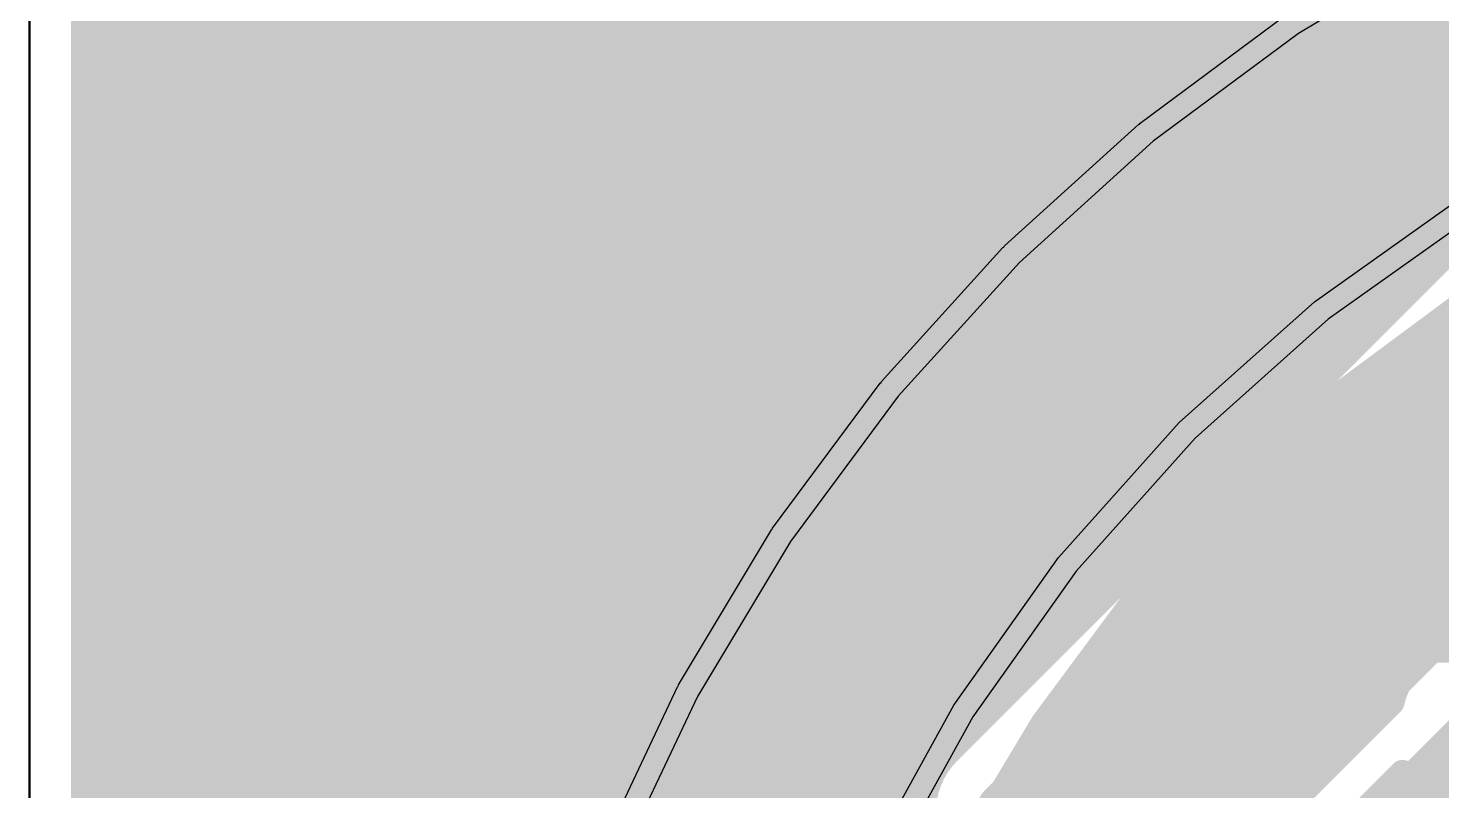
# Model space of a CAD drawing. Header units: inches. Extents: x 0 to 215, y 0 to 215.
# Drawn here: x 0.0007 to 0.2771, y 0.916 to 1.0651 of the extents above; entities that cross this region are included whole.
import ezdxf

# ---------------------------------------------------------------- set-up
doc = ezdxf.new("R2010")
doc.units = ezdxf.units.IN
doc.header["$MEASUREMENT"] = 0
for name, color, linetype in [('BottomLayer', 5, 'Continuous'), ('BottomOverlay', 54, 'Continuous'), ('BottomSolder', 6, 'Continuous'), ('KeepOutLayer', 6, 'Continuous'), ('TopLayer', 1, 'Continuous')]:
    doc.layers.add(name, color=color, linetype=linetype)

# ---------------------------------------------------------------- blocks, each defined once
blk = doc.blocks.new('BF82192__10')
at = {"layer": 'BottomOverlay'}
blk.add_lwpolyline([(-0.2949, 0.07112, 0.01, 0.01, -1), (0.29565, 0.07112, 0.01, 0.01, 0)], format="xyseb", dxfattribs=at)
blk.add_lwpolyline([(-0.2949, 0.07112, 0.01, 0.01, -1), (0.29565, 0.07112, 0.01, 0.01, 0)], format="xyseb", dxfattribs=at)
blk = doc.blocks.new('____73')
at = {"layer": 'BottomLayer'}
for p, q in [((-0.16966, 0.39616), (-0.19996, 0.378)), ((-0.19996, 0.378), (-0.22833, 0.35696)), ((-0.22833, 0.35696), (-0.2545, 0.33324)), ((-0.19684, 0.32557), (-0.16797, 0.34606)), ((-0.2545, 0.33324), (-0.27822, 0.30707)), ((-0.22324, 0.30198), (-0.19684, 0.32557)), ((-0.27822, 0.30707), (-0.29926, 0.2787)), ((-0.24683, 0.27558), (-0.22324, 0.30198)), ((-0.29926, 0.2787), (-0.31742, 0.24841)), ((-0.26732, 0.24671), (-0.24683, 0.27558)), ((-0.31742, 0.24841), (-0.33252, 0.21648)), ((-0.28444, 0.21572), (-0.26732, 0.24671))]:
    blk.add_line(p, q, dxfattribs=at)
at = {"layer": 'BottomSolder'}
for p, q in [((-0.23092, 0.36045), (-0.20255, 0.38149)), ((-0.23092, 0.36045), (-0.20255, 0.38149)), ((-0.25742, 0.33646), (-0.23125, 0.36018)), ((-0.25742, 0.33646), (-0.23125, 0.36018)), ((-0.23125, 0.36018), (-0.23104, 0.36026)), ((-0.23125, 0.36018), (-0.23104, 0.36026)), ((-0.23104, 0.36026), (-0.23092, 0.36045)), ((-0.23104, 0.36026), (-0.23092, 0.36045)), ((-0.16565, 0.34237), (-0.19413, 0.32217)), ((-0.16565, 0.34237), (-0.19413, 0.32217)), ((-0.28144, 0.30999), (-0.25772, 0.33616)), ((-0.28144, 0.30999), (-0.25772, 0.33616)), ((-0.25772, 0.33616), (-0.25752, 0.33626)), ((-0.25772, 0.33616), (-0.25752, 0.33626)), ((-0.25752, 0.33626), (-0.25742, 0.33646)), ((-0.25752, 0.33626), (-0.25742, 0.33646)), ((-0.19413, 0.32217), (-0.22016, 0.2989)), ((-0.19413, 0.32217), (-0.22016, 0.2989)), ((-0.30275, 0.28129), (-0.28171, 0.30966)), ((-0.30275, 0.28129), (-0.28171, 0.30966)), ((-0.28171, 0.30966), (-0.28152, 0.30978)), ((-0.28171, 0.30966), (-0.28152, 0.30978)), ((-0.28152, 0.30978), (-0.28144, 0.30999)), ((-0.28152, 0.30978), (-0.28144, 0.30999)), ((-0.22016, 0.2989), (-0.24343, 0.27287)), ((-0.22016, 0.2989), (-0.24343, 0.27287)), ((-0.32115, 0.25064), (-0.30299, 0.28094)), ((-0.32115, 0.25064), (-0.30299, 0.28094)), ((-0.30299, 0.28094), (-0.30281, 0.28107)), ((-0.30299, 0.28094), (-0.30281, 0.28107)), ((-0.30281, 0.28107), (-0.30275, 0.28129)), ((-0.30281, 0.28107), (-0.30275, 0.28129)), ((-0.24343, 0.27287), (-0.26363, 0.24439)), ((-0.24343, 0.27287), (-0.26363, 0.24439)), ((-0.33645, 0.21833), (-0.32135, 0.25026)), ((-0.33645, 0.21833), (-0.32135, 0.25026)), ((-0.32135, 0.25026), (-0.32118, 0.25042)), ((-0.32135, 0.25026), (-0.32118, 0.25042)), ((-0.32118, 0.25042), (-0.32115, 0.25064)), ((-0.32118, 0.25042), (-0.32115, 0.25064)), ((-0.26363, 0.24439), (-0.28052, 0.21383)), ((-0.26363, 0.24439), (-0.28052, 0.21383))]:
    blk.add_line(p, q, dxfattribs=at)

msp = doc.modelspace()

# ---------------------------------------------------------------- linework, layer by layer
at = {"layer": 'BottomLayer'}
for points in [[(0.01162, 1.36763, 0.005, 0.005, 0), (0.01162, 0.01087, 0.005, 0.005, 0)], [(0.20719, 1.06118, 0.005, 0.005, 0), (0.23556, 1.08222, 0.005, 0.005, 0)], [(0.01162, 1.06416, 0.005, 0.005, 0), (0.21122, 1.06416, 0.005, 0.005, 0)], [(0.01162, 1.06014, 0.005, 0.005, 0), (0.20611, 1.06014, 0.005, 0.005, 0)], [(0.17931, 1.03605, 0.005, 0.005, 0), (0.20548, 1.05977, 0.005, 0.005, 0)], [(0.01162, 1.05613, 0.005, 0.005, 0), (0.20146, 1.05613, 0.005, 0.005, 0)], [(0.01162, 1.05211, 0.005, 0.005, 0), (0.19703, 1.05211, 0.005, 0.005, 0)], [(0.01162, 1.0481, 0.005, 0.005, 0), (0.1926, 1.0481, 0.005, 0.005, 0)], [(0.01162, 1.04408, 0.005, 0.005, 0), (0.18817, 1.04408, 0.005, 0.005, 0)], [(0.01162, 1.04007, 0.005, 0.005, 0), (0.18374, 1.04007, 0.005, 0.005, 0)], [(0.01162, 1.03605, 0.005, 0.005, 0), (0.17931, 1.03605, 0.005, 0.005, 0)], [(0.15402, 1.00831, 0.005, 0.005, 0), (0.17774, 1.03448, 0.005, 0.005, 0)], [(0.01162, 1.03203, 0.005, 0.005, 0), (0.17552, 1.03203, 0.005, 0.005, 0)], [(0.01162, 1.02802, 0.005, 0.005, 0), (0.17188, 1.02802, 0.005, 0.005, 0)], [(0.01162, 1.024, 0.005, 0.005, 0), (0.16824, 1.024, 0.005, 0.005, 0)], [(0.01162, 1.01999, 0.005, 0.005, 0), (0.1646, 1.01999, 0.005, 0.005, 0)], [(0.01162, 1.01597, 0.005, 0.005, 0), (0.16096, 1.01597, 0.005, 0.005, 0)], [(0.01162, 1.01196, 0.005, 0.005, 0), (0.15732, 1.01196, 0.005, 0.005, 0)], [(0.26628, 0.9939, 0.005, 0.005, 0), (0.29309, 1.01292, 0.005, 0.005, 0)], [(0.01162, 1.00794, 0.005, 0.005, 0), (0.1538, 1.00794, 0.005, 0.005, 0)], [(0.13157, 0.97822, 0.005, 0.005, 0), (0.15261, 1.00659, 0.005, 0.005, 0)], [(0.01162, 1.00392, 0.005, 0.005, 0), (0.15063, 1.00392, 0.005, 0.005, 0)], [(0.01162, 0.99991, 0.005, 0.005, 0), (0.14765, 0.99991, 0.005, 0.005, 0)], [(0.27475, 0.99991, 0.005, 0.005, 0), (0.34191, 0.99991, 0.005, 0.005, 0)], [(0.01162, 0.99589, 0.005, 0.005, 0), (0.14468, 0.99589, 0.005, 0.005, 0)], [(0.26909, 0.99589, 0.005, 0.005, 0), (0.34191, 0.99589, 0.005, 0.005, 0)], [(0.24178, 0.97201, 0.005, 0.005, 0), (0.26628, 0.9939, 0.005, 0.005, 0)], [(0.01162, 0.99188, 0.005, 0.005, 0), (0.1417, 0.99188, 0.005, 0.005, 0)], [(0.26402, 0.99188, 0.005, 0.005, 0), (0.34191, 0.99188, 0.005, 0.005, 0)], [(0.01162, 0.98786, 0.005, 0.005, 0), (0.13872, 0.98786, 0.005, 0.005, 0)], [(0.25952, 0.98786, 0.005, 0.005, 0), (0.34191, 0.98786, 0.005, 0.005, 0)], [(0.01162, 0.98385, 0.005, 0.005, 0), (0.13574, 0.98385, 0.005, 0.005, 0)], [(0.25503, 0.98385, 0.005, 0.005, 0), (0.34191, 0.98385, 0.005, 0.005, 0)], [(0.01162, 0.97983, 0.005, 0.005, 0), (0.13276, 0.97983, 0.005, 0.005, 0)], [(0.25054, 0.97983, 0.005, 0.005, 0), (0.34191, 0.97983, 0.005, 0.005, 0)], [(0.01162, 0.97582, 0.005, 0.005, 0), (0.13, 0.97582, 0.005, 0.005, 0)], [(0.11218, 0.94608, 0.005, 0.005, 0), (0.13034, 0.97638, 0.005, 0.005, 0)], [(0.24604, 0.97582, 0.005, 0.005, 0), (0.34191, 0.97582, 0.005, 0.005, 0)], [(0.01162, 0.9718, 0.005, 0.005, 0), (0.12759, 0.9718, 0.005, 0.005, 0)], [(0.21988, 0.9475, 0.005, 0.005, 0), (0.24178, 0.97201, 0.005, 0.005, 0)], [(0.2416, 0.9718, 0.005, 0.005, 0), (0.34191, 0.9718, 0.005, 0.005, 0)], [(0.01162, 0.96778, 0.005, 0.005, 0), (0.12519, 0.96778, 0.005, 0.005, 0)], [(0.23801, 0.96778, 0.005, 0.005, 0), (0.41804, 0.96778, 0.005, 0.005, 0)], [(0.01162, 0.96377, 0.005, 0.005, 0), (0.12278, 0.96377, 0.005, 0.005, 0)], [(0.23442, 0.96377, 0.005, 0.005, 0), (0.41459, 0.96377, 0.005, 0.005, 0)], [(0.01162, 0.95975, 0.005, 0.005, 0), (0.12037, 0.95975, 0.005, 0.005, 0)], [(0.23083, 0.95975, 0.005, 0.005, 0), (0.41268, 0.95975, 0.005, 0.005, 0)], [(0.01162, 0.95574, 0.005, 0.005, 0), (0.11797, 0.95574, 0.005, 0.005, 0)], [(0.22724, 0.95574, 0.005, 0.005, 0), (0.41183, 0.95574, 0.005, 0.005, 0)], [(0.01162, 0.95172, 0.005, 0.005, 0), (0.11556, 0.95172, 0.005, 0.005, 0)], [(0.22365, 0.95172, 0.005, 0.005, 0), (0.41189, 0.95172, 0.005, 0.005, 0)], [(0.01162, 0.94771, 0.005, 0.005, 0), (0.11315, 0.94771, 0.005, 0.005, 0)], [(0.20087, 0.9207, 0.005, 0.005, 0), (0.21988, 0.9475, 0.005, 0.005, 0)], [(0.22006, 0.94771, 0.005, 0.005, 0), (0.41287, 0.94771, 0.005, 0.005, 0)], [(0.26726, 0.93328, 0.005, 0.005, -0.887995), (0.30325, 0.929, 0.005, 0.005, 0)], [(0.01162, 0.94369, 0.005, 0.005, 0), (0.11093, 0.94369, 0.005, 0.005, 0)], [(0.09603, 0.91219, 0.005, 0.005, 0), (0.11113, 0.94412, 0.005, 0.005, 0)], [(0.21718, 0.94369, 0.005, 0.005, 0), (0.27417, 0.94369, 0.005, 0.005, 0)], [(0.01162, 0.93967, 0.005, 0.005, 0), (0.10903, 0.93967, 0.005, 0.005, 0)], [(0.21433, 0.93967, 0.005, 0.005, 0), (0.2702, 0.93967, 0.005, 0.005, 0)], [(0.01162, 0.93566, 0.005, 0.005, 0), (0.10713, 0.93566, 0.005, 0.005, 0)], [(0.21148, 0.93566, 0.005, 0.005, 0), (0.26801, 0.93566, 0.005, 0.005, 0)], [(0.01162, 0.93164, 0.005, 0.005, 0), (0.10523, 0.93164, 0.005, 0.005, 0)], [(0.1847, 0.85073, 0.005, 0.005, 0), (0.26726, 0.93328, 0.005, 0.005, 0)], [(0.20863, 0.93164, 0.005, 0.005, 0), (0.26562, 0.93164, 0.005, 0.005, 0)], [(0.192, 0.835, 0.01181, 0.01181, 0), (0.285, 0.928, 0.01181, 0.01181, 0)], [(0.01162, 0.92763, 0.005, 0.005, 0), (0.10333, 0.92763, 0.005, 0.005, 0)], [(0.20578, 0.92763, 0.005, 0.005, 0), (0.2616, 0.92763, 0.005, 0.005, 0)], [(0.01162, 0.92361, 0.005, 0.005, 0), (0.10143, 0.92361, 0.005, 0.005, 0)], [(0.20293, 0.92361, 0.005, 0.005, 0), (0.25759, 0.92361, 0.005, 0.005, 0)], [(0.18497, 0.89194, 0.005, 0.005, 0), (0.20087, 0.9207, 0.005, 0.005, 0)], [(0.01162, 0.9196, 0.005, 0.005, 0), (0.09953, 0.9196, 0.005, 0.005, 0)], [(0.20025, 0.9196, 0.005, 0.005, 0), (0.25357, 0.9196, 0.005, 0.005, 0)], [(0.01162, 0.91558, 0.005, 0.005, 0), (0.09763, 0.91558, 0.005, 0.005, 0)], [(0.19804, 0.91558, 0.005, 0.005, 0), (0.24956, 0.91558, 0.005, 0.005, 0)]]:
    msp.add_lwpolyline(points, format="xyseb", dxfattribs=at)
for points in [[(0.01037, 1.06416, 0.0025, 0.0025, 1), (0.01287, 1.06416, 0.0025, 0.0025, 1)], [(0.20997, 1.06416, 0.0025, 0.0025, 1), (0.21247, 1.06416, 0.0025, 0.0025, 1)], [(0.01037, 1.06014, 0.0025, 0.0025, 1), (0.01287, 1.06014, 0.0025, 0.0025, 1)], [(0.20423, 1.05977, 0.0025, 0.0025, 1), (0.20673, 1.05977, 0.0025, 0.0025, 1)], [(0.20486, 1.06014, 0.0025, 0.0025, 1), (0.20736, 1.06014, 0.0025, 0.0025, 1)], [(0.20594, 1.06118, 0.0025, 0.0025, 1), (0.20844, 1.06118, 0.0025, 0.0025, 1)], [(0.01037, 1.05613, 0.0025, 0.0025, 1), (0.01287, 1.05613, 0.0025, 0.0025, 1)], [(0.20021, 1.05613, 0.0025, 0.0025, 1), (0.20271, 1.05613, 0.0025, 0.0025, 1)], [(0.01037, 1.05211, 0.0025, 0.0025, 1), (0.01287, 1.05211, 0.0025, 0.0025, 1)], [(0.19578, 1.05211, 0.0025, 0.0025, 1), (0.19828, 1.05211, 0.0025, 0.0025, 1)], [(0.01037, 1.0481, 0.0025, 0.0025, 1), (0.01287, 1.0481, 0.0025, 0.0025, 1)], [(0.19135, 1.0481, 0.0025, 0.0025, 1), (0.19385, 1.0481, 0.0025, 0.0025, 1)], [(0.01037, 1.04408, 0.0025, 0.0025, 1), (0.01287, 1.04408, 0.0025, 0.0025, 1)], [(0.18692, 1.04408, 0.0025, 0.0025, 1), (0.18942, 1.04408, 0.0025, 0.0025, 1)], [(0.01037, 1.04007, 0.0025, 0.0025, 1), (0.01287, 1.04007, 0.0025, 0.0025, 1)], [(0.18249, 1.04007, 0.0025, 0.0025, 1), (0.18499, 1.04007, 0.0025, 0.0025, 1)], [(0.01037, 1.03605, 0.0025, 0.0025, 1), (0.01287, 1.03605, 0.0025, 0.0025, 1)], [(0.17649, 1.03448, 0.0025, 0.0025, 1), (0.17899, 1.03448, 0.0025, 0.0025, 1)], [(0.17806, 1.03605, 0.0025, 0.0025, 1), (0.18056, 1.03605, 0.0025, 0.0025, 1)], [(0.17806, 1.03605, 0.0025, 0.0025, 1), (0.18056, 1.03605, 0.0025, 0.0025, 1)], [(0.01037, 1.03203, 0.0025, 0.0025, 1), (0.01287, 1.03203, 0.0025, 0.0025, 1)], [(0.17427, 1.03203, 0.0025, 0.0025, 1), (0.17677, 1.03203, 0.0025, 0.0025, 1)], [(0.01037, 1.02802, 0.0025, 0.0025, 1), (0.01287, 1.02802, 0.0025, 0.0025, 1)], [(0.17063, 1.02802, 0.0025, 0.0025, 1), (0.17313, 1.02802, 0.0025, 0.0025, 1)], [(0.01037, 1.024, 0.0025, 0.0025, 1), (0.01287, 1.024, 0.0025, 0.0025, 1)], [(0.16699, 1.024, 0.0025, 0.0025, 1), (0.16949, 1.024, 0.0025, 0.0025, 1)], [(0.01037, 1.01999, 0.0025, 0.0025, 1), (0.01287, 1.01999, 0.0025, 0.0025, 1)], [(0.16335, 1.01999, 0.0025, 0.0025, 1), (0.16585, 1.01999, 0.0025, 0.0025, 1)], [(0.01037, 1.01597, 0.0025, 0.0025, 1), (0.01287, 1.01597, 0.0025, 0.0025, 1)], [(0.15971, 1.01597, 0.0025, 0.0025, 1), (0.16221, 1.01597, 0.0025, 0.0025, 1)], [(0.01037, 1.01196, 0.0025, 0.0025, 1), (0.01287, 1.01196, 0.0025, 0.0025, 1)], [(0.15607, 1.01196, 0.0025, 0.0025, 1), (0.15857, 1.01196, 0.0025, 0.0025, 1)], [(0.01037, 1.00794, 0.0025, 0.0025, 1), (0.01287, 1.00794, 0.0025, 0.0025, 1)], [(0.15136, 1.00659, 0.0025, 0.0025, 1), (0.15386, 1.00659, 0.0025, 0.0025, 1)], [(0.15255, 1.00794, 0.0025, 0.0025, 1), (0.15505, 1.00794, 0.0025, 0.0025, 1)], [(0.15277, 1.00831, 0.0025, 0.0025, 1), (0.15527, 1.00831, 0.0025, 0.0025, 1)], [(0.01037, 1.00392, 0.0025, 0.0025, 1), (0.01287, 1.00392, 0.0025, 0.0025, 1)], [(0.14938, 1.00392, 0.0025, 0.0025, 1), (0.15188, 1.00392, 0.0025, 0.0025, 1)], [(0.01037, 0.99991, 0.0025, 0.0025, 1), (0.01287, 0.99991, 0.0025, 0.0025, 1)], [(0.1464, 0.99991, 0.0025, 0.0025, 1), (0.1489, 0.99991, 0.0025, 0.0025, 1)], [(0.2735, 0.99991, 0.0025, 0.0025, 1), (0.276, 0.99991, 0.0025, 0.0025, 1)], [(0.01037, 0.99589, 0.0025, 0.0025, 1), (0.01287, 0.99589, 0.0025, 0.0025, 1)], [(0.14343, 0.99589, 0.0025, 0.0025, 1), (0.14593, 0.99589, 0.0025, 0.0025, 1)], [(0.26784, 0.99589, 0.0025, 0.0025, 1), (0.27034, 0.99589, 0.0025, 0.0025, 1)], [(0.26503, 0.9939, 0.0025, 0.0025, 1), (0.26753, 0.9939, 0.0025, 0.0025, 1)], [(0.26503, 0.9939, 0.0025, 0.0025, 1), (0.26753, 0.9939, 0.0025, 0.0025, 1)], [(0.01037, 0.99188, 0.0025, 0.0025, 1), (0.01287, 0.99188, 0.0025, 0.0025, 1)], [(0.14045, 0.99188, 0.0025, 0.0025, 1), (0.14295, 0.99188, 0.0025, 0.0025, 1)], [(0.26277, 0.99188, 0.0025, 0.0025, 1), (0.26527, 0.99188, 0.0025, 0.0025, 1)], [(0.01037, 0.98786, 0.0025, 0.0025, 1), (0.01287, 0.98786, 0.0025, 0.0025, 1)], [(0.13747, 0.98786, 0.0025, 0.0025, 1), (0.13997, 0.98786, 0.0025, 0.0025, 1)], [(0.25827, 0.98786, 0.0025, 0.0025, 1), (0.26077, 0.98786, 0.0025, 0.0025, 1)], [(0.01037, 0.98385, 0.0025, 0.0025, 1), (0.01287, 0.98385, 0.0025, 0.0025, 1)], [(0.13449, 0.98385, 0.0025, 0.0025, 1), (0.13699, 0.98385, 0.0025, 0.0025, 1)], [(0.25378, 0.98385, 0.0025, 0.0025, 1), (0.25628, 0.98385, 0.0025, 0.0025, 1)], [(0.01037, 0.97983, 0.0025, 0.0025, 1), (0.01287, 0.97983, 0.0025, 0.0025, 1)], [(0.13151, 0.97983, 0.0025, 0.0025, 1), (0.13401, 0.97983, 0.0025, 0.0025, 1)], [(0.24929, 0.97983, 0.0025, 0.0025, 1), (0.25179, 0.97983, 0.0025, 0.0025, 1)], [(0.01037, 0.97582, 0.0025, 0.0025, 1), (0.01287, 0.97582, 0.0025, 0.0025, 1)], [(0.12875, 0.97582, 0.0025, 0.0025, 1), (0.13125, 0.97582, 0.0025, 0.0025, 1)], [(0.12909, 0.97638, 0.0025, 0.0025, 1), (0.13159, 0.97638, 0.0025, 0.0025, 1)], [(0.13032, 0.97822, 0.0025, 0.0025, 1), (0.13282, 0.97822, 0.0025, 0.0025, 1)], [(0.24479, 0.97582, 0.0025, 0.0025, 1), (0.24729, 0.97582, 0.0025, 0.0025, 1)], [(0.01037, 0.9718, 0.0025, 0.0025, 1), (0.01287, 0.9718, 0.0025, 0.0025, 1)], [(0.12634, 0.9718, 0.0025, 0.0025, 1), (0.12884, 0.9718, 0.0025, 0.0025, 1)], [(0.24035, 0.9718, 0.0025, 0.0025, 1), (0.24285, 0.9718, 0.0025, 0.0025, 1)], [(0.24053, 0.97201, 0.0025, 0.0025, 1), (0.24303, 0.97201, 0.0025, 0.0025, 1)], [(0.24053, 0.97201, 0.0025, 0.0025, 1), (0.24303, 0.97201, 0.0025, 0.0025, 1)], [(0.01037, 0.96778, 0.0025, 0.0025, 1), (0.01287, 0.96778, 0.0025, 0.0025, 1)], [(0.12394, 0.96778, 0.0025, 0.0025, 1), (0.12644, 0.96778, 0.0025, 0.0025, 1)], [(0.23676, 0.96778, 0.0025, 0.0025, 1), (0.23926, 0.96778, 0.0025, 0.0025, 1)], [(0.01037, 0.96377, 0.0025, 0.0025, 1), (0.01287, 0.96377, 0.0025, 0.0025, 1)], [(0.12153, 0.96377, 0.0025, 0.0025, 1), (0.12403, 0.96377, 0.0025, 0.0025, 1)], [(0.23317, 0.96377, 0.0025, 0.0025, 1), (0.23567, 0.96377, 0.0025, 0.0025, 1)], [(0.01037, 0.95975, 0.0025, 0.0025, 1), (0.01287, 0.95975, 0.0025, 0.0025, 1)], [(0.11912, 0.95975, 0.0025, 0.0025, 1), (0.12162, 0.95975, 0.0025, 0.0025, 1)], [(0.22958, 0.95975, 0.0025, 0.0025, 1), (0.23208, 0.95975, 0.0025, 0.0025, 1)], [(0.01037, 0.95574, 0.0025, 0.0025, 1), (0.01287, 0.95574, 0.0025, 0.0025, 1)], [(0.11671, 0.95574, 0.0025, 0.0025, 1), (0.11922, 0.95574, 0.0025, 0.0025, 1)], [(0.22599, 0.95574, 0.0025, 0.0025, 1), (0.22849, 0.95574, 0.0025, 0.0025, 1)], [(0.01037, 0.95172, 0.0025, 0.0025, 1), (0.01287, 0.95172, 0.0025, 0.0025, 1)], [(0.11431, 0.95172, 0.0025, 0.0025, 1), (0.11681, 0.95172, 0.0025, 0.0025, 1)], [(0.2224, 0.95172, 0.0025, 0.0025, 1), (0.2249, 0.95172, 0.0025, 0.0025, 1)], [(0.01037, 0.94771, 0.0025, 0.0025, 1), (0.01287, 0.94771, 0.0025, 0.0025, 1)], [(0.11093, 0.94608, 0.0025, 0.0025, 1), (0.11343, 0.94608, 0.0025, 0.0025, 1)], [(0.1119, 0.94771, 0.0025, 0.0025, 1), (0.1144, 0.94771, 0.0025, 0.0025, 1)], [(0.21863, 0.9475, 0.0025, 0.0025, 1), (0.22113, 0.9475, 0.0025, 0.0025, 1)], [(0.21863, 0.9475, 0.0025, 0.0025, 1), (0.22113, 0.9475, 0.0025, 0.0025, 1)], [(0.21881, 0.94771, 0.0025, 0.0025, 1), (0.22131, 0.94771, 0.0025, 0.0025, 1)], [(0.01037, 0.94369, 0.0025, 0.0025, 1), (0.01287, 0.94369, 0.0025, 0.0025, 1)], [(0.10968, 0.94369, 0.0025, 0.0025, 1), (0.11218, 0.94369, 0.0025, 0.0025, 1)], [(0.10988, 0.94412, 0.0025, 0.0025, 1), (0.11238, 0.94412, 0.0025, 0.0025, 1)], [(0.21593, 0.94369, 0.0025, 0.0025, 1), (0.21843, 0.94369, 0.0025, 0.0025, 1)], [(0.27292, 0.94369, 0.0025, 0.0025, 1), (0.27542, 0.94369, 0.0025, 0.0025, 1)], [(0.01037, 0.93967, 0.0025, 0.0025, 1), (0.01287, 0.93967, 0.0025, 0.0025, 1)], [(0.10778, 0.93967, 0.0025, 0.0025, 1), (0.11028, 0.93967, 0.0025, 0.0025, 1)], [(0.21308, 0.93967, 0.0025, 0.0025, 1), (0.21558, 0.93967, 0.0025, 0.0025, 1)], [(0.26895, 0.93967, 0.0025, 0.0025, 1), (0.27145, 0.93967, 0.0025, 0.0025, 1)], [(0.01037, 0.93566, 0.0025, 0.0025, 1), (0.01287, 0.93566, 0.0025, 0.0025, 1)], [(0.10588, 0.93566, 0.0025, 0.0025, 1), (0.10838, 0.93566, 0.0025, 0.0025, 1)], [(0.21023, 0.93566, 0.0025, 0.0025, 1), (0.21273, 0.93566, 0.0025, 0.0025, 1)], [(0.26676, 0.93566, 0.0025, 0.0025, 1), (0.26926, 0.93566, 0.0025, 0.0025, 1)], [(0.01037, 0.93164, 0.0025, 0.0025, 1), (0.01287, 0.93164, 0.0025, 0.0025, 1)], [(0.10398, 0.93164, 0.0025, 0.0025, 1), (0.10648, 0.93164, 0.0025, 0.0025, 1)], [(0.20738, 0.93164, 0.0025, 0.0025, 1), (0.20988, 0.93164, 0.0025, 0.0025, 1)], [(0.26437, 0.93164, 0.0025, 0.0025, 1), (0.26687, 0.93164, 0.0025, 0.0025, 1)], [(0.26601, 0.93328, 0.0025, 0.0025, 1), (0.26851, 0.93328, 0.0025, 0.0025, 1)], [(0.26601, 0.93328, 0.0025, 0.0025, 1), (0.26851, 0.93328, 0.0025, 0.0025, 1)], [(0.01037, 0.92763, 0.0025, 0.0025, 1), (0.01287, 0.92763, 0.0025, 0.0025, 1)], [(0.10208, 0.92763, 0.0025, 0.0025, 1), (0.10458, 0.92763, 0.0025, 0.0025, 1)], [(0.20453, 0.92763, 0.0025, 0.0025, 1), (0.20703, 0.92763, 0.0025, 0.0025, 1)], [(0.26035, 0.92763, 0.0025, 0.0025, 1), (0.26285, 0.92763, 0.0025, 0.0025, 1)], [(0.01037, 0.92361, 0.0025, 0.0025, 1), (0.01287, 0.92361, 0.0025, 0.0025, 1)], [(0.10018, 0.92361, 0.0025, 0.0025, 1), (0.10268, 0.92361, 0.0025, 0.0025, 1)], [(0.20168, 0.92361, 0.0025, 0.0025, 1), (0.20418, 0.92361, 0.0025, 0.0025, 1)], [(0.25634, 0.92361, 0.0025, 0.0025, 1), (0.25884, 0.92361, 0.0025, 0.0025, 1)], [(0.19962, 0.9207, 0.0025, 0.0025, 1), (0.20212, 0.9207, 0.0025, 0.0025, 1)], [(0.19962, 0.9207, 0.0025, 0.0025, 1), (0.20212, 0.9207, 0.0025, 0.0025, 1)], [(0.01037, 0.9196, 0.0025, 0.0025, 1), (0.01287, 0.9196, 0.0025, 0.0025, 1)], [(0.09828, 0.9196, 0.0025, 0.0025, 1), (0.10078, 0.9196, 0.0025, 0.0025, 1)], [(0.199, 0.9196, 0.0025, 0.0025, 1), (0.2015, 0.9196, 0.0025, 0.0025, 1)], [(0.25232, 0.9196, 0.0025, 0.0025, 1), (0.25482, 0.9196, 0.0025, 0.0025, 1)], [(0.01037, 0.91558, 0.0025, 0.0025, 1), (0.01287, 0.91558, 0.0025, 0.0025, 1)], [(0.09638, 0.91558, 0.0025, 0.0025, 1), (0.09888, 0.91558, 0.0025, 0.0025, 1)], [(0.19679, 0.91558, 0.0025, 0.0025, 1), (0.19929, 0.91558, 0.0025, 0.0025, 1)], [(0.24831, 0.91558, 0.0025, 0.0025, 1), (0.25081, 0.91558, 0.0025, 0.0025, 1)]]:
    msp.add_lwpolyline(points, format="xyseb", close=True, dxfattribs=at)
at = {"layer": 'KeepOutLayer'}
msp.add_lwpolyline([(0.001, 1.37825, 0.0005, 0.0005, 0), (0.001, 0.00025, 0.0005, 0.0005, 0)], format="xyseb", dxfattribs=at)
at = {"layer": 'TopLayer'}
for points in [[(0.01162, 1.36763, 0.005, 0.005, 0), (0.01162, 0.01087, 0.005, 0.005, 0)], [(0.01162, 1.06416, 0.005, 0.005, 0), (0.31487, 1.06416, 0.005, 0.005, 0)], [(0.01162, 1.06014, 0.005, 0.005, 0), (0.31487, 1.06014, 0.005, 0.005, 0)], [(0.01162, 1.05613, 0.005, 0.005, 0), (0.31311, 1.05613, 0.005, 0.005, 0)], [(0.18052, 0.92354, 0.005, 0.005, 0), (0.31487, 1.0579, 0.005, 0.005, 0)], [(0.192, 0.912, 0.01181, 0.01181, 0), (0.33115, 1.05115, 0.01181, 0.01181, 0)], [(0.01162, 1.05211, 0.005, 0.005, 0), (0.30909, 1.05211, 0.005, 0.005, 0)], [(0.01162, 1.0481, 0.005, 0.005, 0), (0.30508, 1.0481, 0.005, 0.005, 0)], [(0.01162, 1.04408, 0.005, 0.005, 0), (0.30106, 1.04408, 0.005, 0.005, 0)], [(0.01162, 1.04007, 0.005, 0.005, 0), (0.29704, 1.04007, 0.005, 0.005, 0)], [(0.01162, 1.03605, 0.005, 0.005, 0), (0.29303, 1.03605, 0.005, 0.005, 0)], [(0.01162, 1.03203, 0.005, 0.005, 0), (0.28901, 1.03203, 0.005, 0.005, 0)], [(0.01162, 1.02802, 0.005, 0.005, 0), (0.285, 1.02802, 0.005, 0.005, 0)], [(0.01162, 1.024, 0.005, 0.005, 0), (0.28098, 1.024, 0.005, 0.005, 0)], [(0.01162, 1.01999, 0.005, 0.005, 0), (0.27697, 1.01999, 0.005, 0.005, 0)], [(0.01162, 1.01597, 0.005, 0.005, 0), (0.27295, 1.01597, 0.005, 0.005, 0)], [(0.01162, 1.01196, 0.005, 0.005, 0), (0.26893, 1.01196, 0.005, 0.005, 0)], [(0.01162, 1.00794, 0.005, 0.005, 0), (0.26492, 1.00794, 0.005, 0.005, 0)], [(0.01162, 1.00392, 0.005, 0.005, 0), (0.2609, 1.00392, 0.005, 0.005, 0)], [(0.01162, 0.99991, 0.005, 0.005, 0), (0.25689, 0.99991, 0.005, 0.005, 0)], [(0.01162, 0.99589, 0.005, 0.005, 0), (0.25287, 0.99589, 0.005, 0.005, 0)], [(0.01162, 0.99188, 0.005, 0.005, 0), (0.24886, 0.99188, 0.005, 0.005, 0)], [(0.01162, 0.98786, 0.005, 0.005, 0), (0.24484, 0.98786, 0.005, 0.005, 0)], [(0.01162, 0.98385, 0.005, 0.005, 0), (0.24082, 0.98385, 0.005, 0.005, 0)], [(0.01162, 0.97983, 0.005, 0.005, 0), (0.23681, 0.97983, 0.005, 0.005, 0)], [(0.01162, 0.97582, 0.005, 0.005, 0), (0.23279, 0.97582, 0.005, 0.005, 0)], [(0.01162, 0.9718, 0.005, 0.005, 0), (0.22878, 0.9718, 0.005, 0.005, 0)], [(0.218, 0.916, 0.00591, 0.00591, 0), (0.273, 0.971, 0.00591, 0.00591, 0)], [(0.273, 0.971, 0.00591, 0.00591, 0), (0.297, 0.971, 0.00591, 0.00591, 0)], [(0.01162, 0.96778, 0.005, 0.005, 0), (0.22476, 0.96778, 0.005, 0.005, 0)], [(0.01162, 0.96377, 0.005, 0.005, 0), (0.22075, 0.96377, 0.005, 0.005, 0)], [(0.01162, 0.95975, 0.005, 0.005, 0), (0.21673, 0.95975, 0.005, 0.005, 0)], [(0.23684, 0.91976, 0.00591, 0.00591, 0), (0.27404, 0.95696, 0.00591, 0.00591, 0)], [(0.27404, 0.95696, 0.00591, 0.00591, 0), (0.33304, 0.95696, 0.00591, 0.00591, 0)], [(0.01162, 0.95574, 0.005, 0.005, 0), (0.21271, 0.95574, 0.005, 0.005, 0)], [(0.01162, 0.95172, 0.005, 0.005, 0), (0.2087, 0.95172, 0.005, 0.005, 0)], [(0.01162, 0.94771, 0.005, 0.005, 0), (0.20468, 0.94771, 0.005, 0.005, 0)], [(0.01162, 0.94369, 0.005, 0.005, 0), (0.20067, 0.94369, 0.005, 0.005, 0)], [(0.24668, 0.91568, 0.00591, 0.00591, 0), (0.275, 0.944, 0.00591, 0.00591, 0)], [(0.275, 0.944, 0.00591, 0.00591, 0), (0.334, 0.944, 0.00591, 0.00591, 0)], [(0.01162, 0.93967, 0.005, 0.005, 0), (0.19665, 0.93967, 0.005, 0.005, 0)], [(0.01162, 0.93566, 0.005, 0.005, 0), (0.19264, 0.93566, 0.005, 0.005, 0)], [(0.01162, 0.93164, 0.005, 0.005, 0), (0.18862, 0.93164, 0.005, 0.005, 0)], [(0.01162, 0.92763, 0.005, 0.005, 0), (0.1846, 0.92763, 0.005, 0.005, 0)], [(0.01162, 0.92361, 0.005, 0.005, 0), (0.18059, 0.92361, 0.005, 0.005, 0)], [(0.17572, 0.912, 0.005, 0.005, -0.199638), (0.18052, 0.92354, 0.005, 0.005, 0)], [(0.17572, 0.912, 0.005, 0.005, -0.198912), (0.18049, 0.92351, 0.005, 0.005, 0)], [(0.01162, 0.9196, 0.005, 0.005, 0), (0.1776, 0.9196, 0.005, 0.005, 0)], [(0.23684, 0.8163, 0.00591, 0.00591, 0), (0.23684, 0.91976, 0.00591, 0.00591, 0)], [(0.26001, 0.91016, 0.005, 0.005, 0), (0.26939, 0.91955, 0.005, 0.005, 0)], [(0.29324, 0.91272, 0.005, 0.005, -0.392161), (0.26939, 0.91955, 0.005, 0.005, 0)], [(0.01162, 0.91558, 0.005, 0.005, 0), (0.17612, 0.91558, 0.005, 0.005, 0)], [(0.192, 0.834, 0.01181, 0.01181, 0), (0.192, 0.912, 0.01181, 0.01181, 0)], [(0.218, 0.74612, 0.00591, 0.00591, 0), (0.218, 0.916, 0.00591, 0.00591, 0)], [(0.24668, 0.82632, 0.00591, 0.00591, 0), (0.24668, 0.91568, 0.00591, 0.00591, 0)], [(0.26543, 0.91558, 0.005, 0.005, 0), (0.27264, 0.91558, 0.005, 0.005, 0)]]:
    msp.add_lwpolyline(points, format="xyseb", dxfattribs=at)
for points in [[(0.01037, 1.06416, 0.0025, 0.0025, 1), (0.01287, 1.06416, 0.0025, 0.0025, 1)], [(0.01037, 1.06014, 0.0025, 0.0025, 1), (0.01287, 1.06014, 0.0025, 0.0025, 1)], [(0.01037, 1.05613, 0.0025, 0.0025, 1), (0.01287, 1.05613, 0.0025, 0.0025, 1)], [(0.01037, 1.05211, 0.0025, 0.0025, 1), (0.01287, 1.05211, 0.0025, 0.0025, 1)], [(0.01037, 1.0481, 0.0025, 0.0025, 1), (0.01287, 1.0481, 0.0025, 0.0025, 1)], [(0.01037, 1.04408, 0.0025, 0.0025, 1), (0.01287, 1.04408, 0.0025, 0.0025, 1)], [(0.01037, 1.04007, 0.0025, 0.0025, 1), (0.01287, 1.04007, 0.0025, 0.0025, 1)], [(0.01037, 1.03605, 0.0025, 0.0025, 1), (0.01287, 1.03605, 0.0025, 0.0025, 1)], [(0.01037, 1.03203, 0.0025, 0.0025, 1), (0.01287, 1.03203, 0.0025, 0.0025, 1)], [(0.01037, 1.02802, 0.0025, 0.0025, 1), (0.01287, 1.02802, 0.0025, 0.0025, 1)], [(0.01037, 1.024, 0.0025, 0.0025, 1), (0.01287, 1.024, 0.0025, 0.0025, 1)], [(0.01037, 1.01999, 0.0025, 0.0025, 1), (0.01287, 1.01999, 0.0025, 0.0025, 1)], [(0.27572, 1.01999, 0.0025, 0.0025, 1), (0.27822, 1.01999, 0.0025, 0.0025, 1)], [(0.01037, 1.01597, 0.0025, 0.0025, 1), (0.01287, 1.01597, 0.0025, 0.0025, 1)], [(0.2717, 1.01597, 0.0025, 0.0025, 1), (0.2742, 1.01597, 0.0025, 0.0025, 1)], [(0.01037, 1.01196, 0.0025, 0.0025, 1), (0.01287, 1.01196, 0.0025, 0.0025, 1)], [(0.26768, 1.01196, 0.0025, 0.0025, 1), (0.27018, 1.01196, 0.0025, 0.0025, 1)], [(0.01037, 1.00794, 0.0025, 0.0025, 1), (0.01287, 1.00794, 0.0025, 0.0025, 1)], [(0.26367, 1.00794, 0.0025, 0.0025, 1), (0.26617, 1.00794, 0.0025, 0.0025, 1)], [(0.01037, 1.00392, 0.0025, 0.0025, 1), (0.01287, 1.00392, 0.0025, 0.0025, 1)], [(0.25965, 1.00392, 0.0025, 0.0025, 1), (0.26215, 1.00392, 0.0025, 0.0025, 1)], [(0.01037, 0.99991, 0.0025, 0.0025, 1), (0.01287, 0.99991, 0.0025, 0.0025, 1)], [(0.25564, 0.99991, 0.0025, 0.0025, 1), (0.25814, 0.99991, 0.0025, 0.0025, 1)], [(0.01037, 0.99589, 0.0025, 0.0025, 1), (0.01287, 0.99589, 0.0025, 0.0025, 1)], [(0.25162, 0.99589, 0.0025, 0.0025, 1), (0.25412, 0.99589, 0.0025, 0.0025, 1)], [(0.01037, 0.99188, 0.0025, 0.0025, 1), (0.01287, 0.99188, 0.0025, 0.0025, 1)], [(0.24761, 0.99188, 0.0025, 0.0025, 1), (0.25011, 0.99188, 0.0025, 0.0025, 1)], [(0.01037, 0.98786, 0.0025, 0.0025, 1), (0.01287, 0.98786, 0.0025, 0.0025, 1)], [(0.24359, 0.98786, 0.0025, 0.0025, 1), (0.24609, 0.98786, 0.0025, 0.0025, 1)], [(0.01037, 0.98385, 0.0025, 0.0025, 1), (0.01287, 0.98385, 0.0025, 0.0025, 1)], [(0.23957, 0.98385, 0.0025, 0.0025, 1), (0.24207, 0.98385, 0.0025, 0.0025, 1)], [(0.01037, 0.97983, 0.0025, 0.0025, 1), (0.01287, 0.97983, 0.0025, 0.0025, 1)], [(0.23556, 0.97983, 0.0025, 0.0025, 1), (0.23806, 0.97983, 0.0025, 0.0025, 1)], [(0.01037, 0.97582, 0.0025, 0.0025, 1), (0.01287, 0.97582, 0.0025, 0.0025, 1)], [(0.23154, 0.97582, 0.0025, 0.0025, 1), (0.23404, 0.97582, 0.0025, 0.0025, 1)], [(0.01037, 0.9718, 0.0025, 0.0025, 1), (0.01287, 0.9718, 0.0025, 0.0025, 1)], [(0.22753, 0.9718, 0.0025, 0.0025, 1), (0.23003, 0.9718, 0.0025, 0.0025, 1)], [(0.27152, 0.971, 0.00295, 0.00295, 1), (0.27448, 0.971, 0.00295, 0.00295, 1)], [(0.27152, 0.971, 0.00295, 0.00295, 1), (0.27448, 0.971, 0.00295, 0.00295, 1)], [(0.01037, 0.96778, 0.0025, 0.0025, 1), (0.01287, 0.96778, 0.0025, 0.0025, 1)], [(0.22351, 0.96778, 0.0025, 0.0025, 1), (0.22601, 0.96778, 0.0025, 0.0025, 1)], [(0.01037, 0.96377, 0.0025, 0.0025, 1), (0.01287, 0.96377, 0.0025, 0.0025, 1)], [(0.2195, 0.96377, 0.0025, 0.0025, 1), (0.222, 0.96377, 0.0025, 0.0025, 1)], [(0.01037, 0.95975, 0.0025, 0.0025, 1), (0.01287, 0.95975, 0.0025, 0.0025, 1)], [(0.21548, 0.95975, 0.0025, 0.0025, 1), (0.21798, 0.95975, 0.0025, 0.0025, 1)], [(0.27256, 0.95696, 0.00295, 0.00295, 1), (0.27552, 0.95696, 0.00295, 0.00295, 1)], [(0.27256, 0.95696, 0.00295, 0.00295, 1), (0.27552, 0.95696, 0.00295, 0.00295, 1)], [(0.01037, 0.95574, 0.0025, 0.0025, 1), (0.01287, 0.95574, 0.0025, 0.0025, 1)], [(0.21146, 0.95574, 0.0025, 0.0025, 1), (0.21396, 0.95574, 0.0025, 0.0025, 1)], [(0.01037, 0.95172, 0.0025, 0.0025, 1), (0.01287, 0.95172, 0.0025, 0.0025, 1)], [(0.20745, 0.95172, 0.0025, 0.0025, 1), (0.20995, 0.95172, 0.0025, 0.0025, 1)], [(0.01037, 0.94771, 0.0025, 0.0025, 1), (0.01287, 0.94771, 0.0025, 0.0025, 1)], [(0.20343, 0.94771, 0.0025, 0.0025, 1), (0.20593, 0.94771, 0.0025, 0.0025, 1)], [(0.01037, 0.94369, 0.0025, 0.0025, 1), (0.01287, 0.94369, 0.0025, 0.0025, 1)], [(0.19942, 0.94369, 0.0025, 0.0025, 1), (0.20192, 0.94369, 0.0025, 0.0025, 1)], [(0.27352, 0.944, 0.00295, 0.00295, 1), (0.27648, 0.944, 0.00295, 0.00295, 1)], [(0.27352, 0.944, 0.00295, 0.00295, 1), (0.27648, 0.944, 0.00295, 0.00295, 1)], [(0.01037, 0.93967, 0.0025, 0.0025, 1), (0.01287, 0.93967, 0.0025, 0.0025, 1)], [(0.1954, 0.93967, 0.0025, 0.0025, 1), (0.1979, 0.93967, 0.0025, 0.0025, 1)], [(0.01037, 0.93566, 0.0025, 0.0025, 1), (0.01287, 0.93566, 0.0025, 0.0025, 1)], [(0.19139, 0.93566, 0.0025, 0.0025, 1), (0.19389, 0.93566, 0.0025, 0.0025, 1)], [(0.01037, 0.93164, 0.0025, 0.0025, 1), (0.01287, 0.93164, 0.0025, 0.0025, 1)], [(0.18737, 0.93164, 0.0025, 0.0025, 1), (0.18987, 0.93164, 0.0025, 0.0025, 1)], [(0.01037, 0.92763, 0.0025, 0.0025, 1), (0.01287, 0.92763, 0.0025, 0.0025, 1)], [(0.18335, 0.92763, 0.0025, 0.0025, 1), (0.18585, 0.92763, 0.0025, 0.0025, 1)], [(0.01037, 0.92361, 0.0025, 0.0025, 1), (0.01287, 0.92361, 0.0025, 0.0025, 1)], [(0.17924, 0.92351, 0.0025, 0.0025, 1), (0.18174, 0.92351, 0.0025, 0.0025, 1)], [(0.17927, 0.92354, 0.0025, 0.0025, 1), (0.18177, 0.92354, 0.0025, 0.0025, 1)], [(0.17927, 0.92354, 0.0025, 0.0025, 1), (0.18177, 0.92354, 0.0025, 0.0025, 1)], [(0.17934, 0.92361, 0.0025, 0.0025, 1), (0.18184, 0.92361, 0.0025, 0.0025, 1)], [(0.01037, 0.9196, 0.0025, 0.0025, 1), (0.01287, 0.9196, 0.0025, 0.0025, 1)], [(0.17635, 0.9196, 0.0025, 0.0025, 1), (0.17885, 0.9196, 0.0025, 0.0025, 1)], [(0.23537, 0.91976, 0.00295, 0.00295, 1), (0.23832, 0.91976, 0.00295, 0.00295, 1)], [(0.23537, 0.91976, 0.00295, 0.00295, 1), (0.23832, 0.91976, 0.00295, 0.00295, 1)], [(0.26814, 0.91955, 0.0025, 0.0025, 1), (0.27064, 0.91955, 0.0025, 0.0025, 1)], [(0.26814, 0.91955, 0.0025, 0.0025, 1), (0.27064, 0.91955, 0.0025, 0.0025, 1)], [(0.01037, 0.91558, 0.0025, 0.0025, 1), (0.01287, 0.91558, 0.0025, 0.0025, 1)], [(0.17487, 0.91558, 0.0025, 0.0025, 1), (0.17737, 0.91558, 0.0025, 0.0025, 1)], [(0.18905, 0.912, 0.00591, 0.00591, 1), (0.19495, 0.912, 0.00591, 0.00591, 1)], [(0.18905, 0.912, 0.00591, 0.00591, 1), (0.19495, 0.912, 0.00591, 0.00591, 1)], [(0.21652, 0.916, 0.00295, 0.00295, 1), (0.21948, 0.916, 0.00295, 0.00295, 1)], [(0.21652, 0.916, 0.00295, 0.00295, 1), (0.21948, 0.916, 0.00295, 0.00295, 1)], [(0.24521, 0.91568, 0.00295, 0.00295, 1), (0.24816, 0.91568, 0.00295, 0.00295, 1)], [(0.24521, 0.91568, 0.00295, 0.00295, 1), (0.24816, 0.91568, 0.00295, 0.00295, 1)], [(0.26418, 0.91558, 0.0025, 0.0025, 1), (0.26668, 0.91558, 0.0025, 0.0025, 1)], [(0.27139, 0.91558, 0.0025, 0.0025, 1), (0.27389, 0.91558, 0.0025, 0.0025, 1)]]:
    msp.add_lwpolyline(points, format="xyseb", close=True, dxfattribs=at)

# ---------------------------------------------------------------- block references
for name, p in [('____73', (0.449, 0.68605)), ('BF82192__10', (0.44638, 0.69262))]:
    msp.add_blockref(name, p)

doc.saveas('drawing.dxf')
